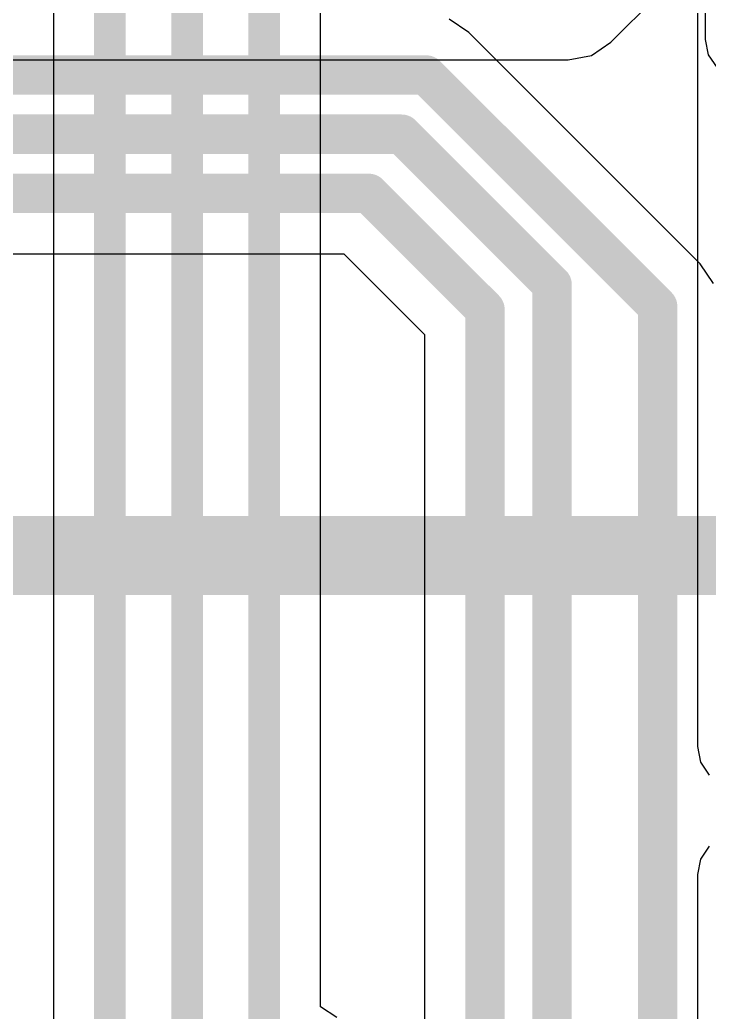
# Model space of a CAD drawing. Header units: inches. Extents: x 0 to 208, y 0 to 213.
# Drawn here: x 3.5942 to 3.7688, y 0.3885 to 0.64 of the extents above; entities that cross this region are included whole.
import ezdxf

# ---------------------------------------------------------------- set-up
doc = ezdxf.new("R2010")
doc.units = ezdxf.units.IN
doc.header["$MEASUREMENT"] = 0
for name, color, linetype in [('L3_SIG1', 76, 'Continuous'), ('L4_PWR', 90, 'Continuous'), ('L6_SIG2', 130, 'Continuous'), ('Top Layer', 1, 'Continuous')]:
    doc.layers.add(name, color=color, linetype=linetype)

msp = doc.modelspace()

# ---------------------------------------------------------------- linework, layer by layer
at = {"layer": 'L3_SIG1'}
for p, q in [((3.60273, 0.74409), (3.60273, 0.37814)), ((3.67036, 0.38993), (3.67036, 0.73562)), ((3.7658, 0.723), (3.7658, 0.45582)), ((3.7658, 0.45582), (3.76658, 0.45192)), ((3.76658, 0.45192), (3.76879, 0.44861)), ((3.76879, 0.43063), (3.76658, 0.42732)), ((3.76658, 0.42732), (3.7658, 0.42342)), ((3.7658, 0.42342), (3.7658, 0.20434)), ((3.67452, 0.38715), (3.67036, 0.38993))]:
    msp.add_line(p, q, dxfattribs=at)
for points in [[(3.617, 0.33697, 0.008, 0.008, 0), (3.617, 0.75, 0.008, 0.008, 0)], [(3.6366, 0.3296, 0.008, 0.008, 0), (3.6366, 0.74877, 0.008, 0.008, 0)], [(3.65608, 0.31982, 0.008, 0.008, 0), (3.65608, 0.74153, 0.008, 0.008, 0)]]:
    msp.add_lwpolyline(points, format="xyseb", dxfattribs=at)
at = {"layer": 'L4_PWR'}
for p, q in [((3.7678, 0.80041), (3.7678, 0.635)), ((3.7678, 0.635), (3.76858, 0.6311)), ((3.76858, 0.6311), (3.77079, 0.62779))]:
    msp.add_line(p, q, dxfattribs=at)
msp.add_lwpolyline([(3.57979, 0.50427, 0.02, 0.02, 0), (3.8829, 0.50427, 0.02, 0.02, 0)], format="xyseb", dxfattribs=at)
at = {"layer": 'L6_SIG2'}
for p, q in [((3.70791, 0.63681), (3.70294, 0.64013)), ((3.76655, 0.57817), (3.70791, 0.63681)), ((3.51856, 0.58071), (3.67625, 0.58071)), ((3.67625, 0.58071), (3.69671, 0.56025)), ((3.76986, 0.57321), (3.76655, 0.57817)), ((3.69671, 0.56025), (3.69671, 0.38492))]:
    msp.add_line(p, q, dxfattribs=at)
for points in [[(3.334, 0.626, 0.01, 0.01, 0), (3.69709, 0.626, 0.01, 0.01, 0)], [(3.69709, 0.626, 0.01, 0.01, 0), (3.75573, 0.56736, 0.01, 0.01, 0)], [(3.349, 0.611, 0.01, 0.01, 0), (3.69088, 0.611, 0.01, 0.01, 0)], [(3.69088, 0.611, 0.01, 0.01, 0), (3.729, 0.57288, 0.01, 0.01, 0)], [(3.364, 0.596, 0.01, 0.01, 0), (3.68258, 0.596, 0.01, 0.01, 0)], [(3.68258, 0.596, 0.01, 0.01, 0), (3.712, 0.56658, 0.01, 0.01, 0)], [(3.729, 0.19516, 0.01, 0.01, 0), (3.729, 0.57288, 0.01, 0.01, 0)], [(3.712, 0.23237, 0.01, 0.01, 0), (3.712, 0.56658, 0.01, 0.01, 0)], [(3.75573, 0.1804, 0.01, 0.01, 0), (3.75573, 0.56736, 0.01, 0.01, 0)]]:
    msp.add_lwpolyline(points, format="xyseb", dxfattribs=at)
for points in [[(3.69459, 0.626, 0.005, 0.005, 1), (3.69959, 0.626, 0.005, 0.005, 1)], [(3.69459, 0.626, 0.005, 0.005, 1), (3.69959, 0.626, 0.005, 0.005, 1)], [(3.68838, 0.611, 0.005, 0.005, 1), (3.69338, 0.611, 0.005, 0.005, 1)], [(3.68838, 0.611, 0.005, 0.005, 1), (3.69338, 0.611, 0.005, 0.005, 1)], [(3.68008, 0.596, 0.005, 0.005, 1), (3.68508, 0.596, 0.005, 0.005, 1)], [(3.68008, 0.596, 0.005, 0.005, 1), (3.68508, 0.596, 0.005, 0.005, 1)], [(3.7265, 0.57288, 0.005, 0.005, 1), (3.7315, 0.57288, 0.005, 0.005, 1)], [(3.7265, 0.57288, 0.005, 0.005, 1), (3.7315, 0.57288, 0.005, 0.005, 1)], [(3.7095, 0.56658, 0.005, 0.005, 1), (3.7145, 0.56658, 0.005, 0.005, 1)], [(3.7095, 0.56658, 0.005, 0.005, 1), (3.7145, 0.56658, 0.005, 0.005, 1)], [(3.75323, 0.56736, 0.005, 0.005, 1), (3.75823, 0.56736, 0.005, 0.005, 1)], [(3.75323, 0.56736, 0.005, 0.005, 1), (3.75823, 0.56736, 0.005, 0.005, 1)]]:
    msp.add_lwpolyline(points, format="xyseb", close=True, dxfattribs=at)
at = {"layer": 'Top Layer'}
for p, q in [((3.74392, 0.6343), (3.75663, 0.647)), ((3.73896, 0.63098), (3.74392, 0.6343)), ((3.45379, 0.62982), (3.73311, 0.62982)), ((3.73311, 0.62982), (3.73896, 0.63098))]:
    msp.add_line(p, q, dxfattribs=at)

doc.saveas('drawing.dxf')
